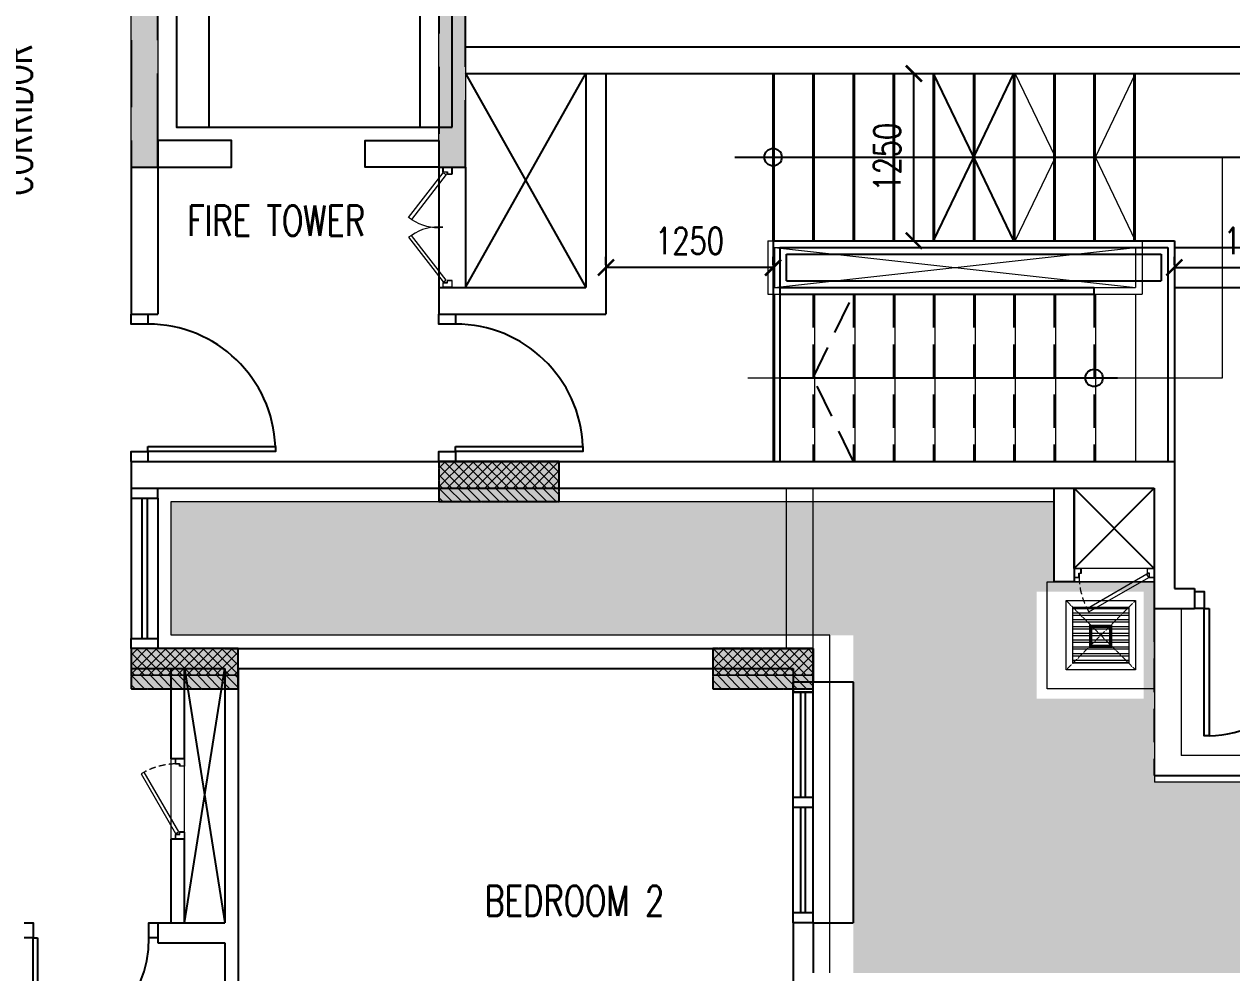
# Model space of a CAD drawing. Header units: millimetres. Extents: x 7964926 to 16080295, y -6277184 to -2986664.
# Drawn here: x 8006886 to 8015916, y -3128835 to -3121740 of the extents above; entities that cross this region are included whole.
import ezdxf

# ---------------------------------------------------------------- set-up
doc = ezdxf.new("R2010")
doc.units = ezdxf.units.MM
doc.header["$LTSCALE"] = 2000
doc.header["$MEASUREMENT"] = 0
doc.header["$PDMODE"] = 35
doc.header["$PDSIZE"] = 100
for name, pattern in [('( Hidden )', [0.375, 0.25, -0.125]), ('1', [0, 0, 0]), ('CONTINU', [0, 0, 0]), ('DASHED2', [0.375, 0.25, -0.125]), ('HIDDEN', [0.375, 0.25, -0.125])]:
    doc.linetypes.add(name, pattern=pattern)
for name, color, linetype in [('a-chajja', 2, 'HIDDEN'), ('a-col', 8, 'DASHED2'), ('a-cutout', 8, 'Continuous'), ('a-dim s', 8, 'Continuous'), ('a-door', 8, 'Continuous'), ('a-ele 1', 8, 'Continuous'), ('a-hat col', 252, 'Continuous'), ('a-hatch col', 252, 'Continuous'), ('a-lift', 8, 'Continuous'), ('a-railing', 2, 'Continuous'), ('a-text m', 8, 'Continuous'), ('a-wall', 8, 'Continuous'), ('a-window', 8, 'Continuous')]:
    doc.layers.add(name, color=color, linetype=linetype)
for name, color, linetype, lineweight in [('a-shaft door', 1, 'Continuous', 5), ('Building block', 7, 'Continuous', 9), ('L-CHAMBERS', 50, 'Continuous', 5), ('L-CORECUT', 4, 'Continuous', 5), ('L-ELE 1', 24, 'Continuous', 20), ('L-ELE 2', 30, 'Continuous', 15), ('L-Paver 400x400', 250, '1', 13), ('L-SHRUBS', 96, 'Continuous', 18), ('STR-Column', 250, 'Continuous', 15), ('STR-Column Hatch', 250, 'Continuous', 15), ('STR-Podium Beam', 8, 'Continuous', 15), ('STR-Stair Case', 251, 'Continuous', 15)]:
    doc.layers.add(name, color=color, linetype=linetype, lineweight=lineweight)
doc.styles.add('a-100 txt m', font='romans.shx', dxfattribs={"width": 0.75, "height": 300})
doc.styles.add('romans', font='romans.shx', dxfattribs={"width": 0.75})
doc.dimstyles.new('a-100 dim s', dxfattribs={"dimscale": 200, "dimtxt": 1, "dimasz": 0.6, "dimexe": 0.4, "dimexo": 0.1, "dimgap": 0.5, "dimtad": 1, "dimdec": 0, "dimzin": 1, "dimdsep": 46, "dimtxsty": 'romans', "dimblk": 'ARCHTICK', "dimcen": 0.09, "dimclrd": 8, "dimclre": 8, "dimclrt": 2, "dimadec": 0, "dimazin": 0, "dimtfac": 1, "dimtdec": 0, "dimtofl": 0, "dimtmove": 2, "dimatfit": 3, "dimfxl": 1, "dimtolj": 1, "dimtzin": 0, "dimlwd": -1, "dimlwe": -1, "dimarcsym": 0})
pattern_1 = [(50, (5509213.43, -3570941.595), (71.7260183, -6.2752135), [7.5, -82.5]), (355, (5509213.43, -3570941.595), (-13.8751334, 75.2192134), [6, -66]), (100.4514445, (5509219.405, -3570942.12), (57.8508847, 68.9439991), [6.3740192, -70.1142112]), (46.1842, (5509213.43, -3570921.595), (106.724133, -16.551928), [11.25, -123.75]), (96.6356355, (5509222.32, -3570922.97), (93.4661946, 97.41186), [9.561034, -105.171376]), (351.184164, (5509213.43, -3570921.6), (93.4661945, 97.41186), [9, -99]), (21, (5509223.43, -3570926.595), (59.6907052, -40.261889), [7.5, -82.5]), (326, (5509223.43, -3570926.595), (24.3315332, 72.5150045), [6, -66]), (71.4514447, (5509228.4, -3570929.95), (84.0222377, 32.2531153), [6.374019, -70.1142112]), (37.5, (5509213.427, -3570941.595), (1.21598553, 33.28938538), [0, -65.2, 0, -67, 0, -66.25]), (7.5, (5509213.427, -3570941.595), (26.30695374, 39.4411712), [0, -38.2, 0, -63.7, 0, -25.25]), (327.5, (5509191.127, -3570941.595), (53.38224362, -2.25548717), [0, -25, 0, -78, 0, -103.5]), (317.5, (5509181.127, -3570941.595), (58.3186169, 10.0104982), [0, -32.5, 0, -51.8, 0, -73.5])]
pattern_2 = [(315, (7513147.237, -613725.35), (35.3553391, 35.3553391), []), (45, (7513147.237, -613725.35), (-35.3553391, 35.3553391), [])]
pattern_3 = [(315, (7510847.237, -615125.35), (35.3553391, 35.3553391), []), (45, (7510847.237, -615125.35), (-35.3553391, 35.3553391), [])]
pattern_4 = [(315, (7514947.237, -615125.35), (35.3553391, 35.3553391), []), (45, (7514947.237, -615125.35), (-35.3553391, 35.3553391), [])]
pattern_5 = [(315, (7621277.187, -627837.336), (35.3553391, 35.3553391), [])]
pattern_6 = [(315, (7623077.187, -629237.335), (35.3553391, 35.3553391), [])]
pattern_7 = [(315, (7618977.187, -629237.335), (35.3553391, 35.3553391), [])]

# ---------------------------------------------------------------- blocks, each defined once
blk = doc.blocks.new('basement - column')
at = {"layer": 'a-hat col'}
h = blk.add_hatch(color=256, dxfattribs=at)
h.dxf.hatch_style = 1
h.paths.add_polyline_path([(22800, -38949.3), (21900, -38949.3), (21900, -39249.3), (22800, -39249.3)])
h = blk.add_hatch(color=256, dxfattribs=at)
h.dxf.hatch_style = 1
h.paths.add_polyline_path([(20400, -40349.3), (19600, -40349.3), (19600, -40649.3), (20400, -40649.3)])
h = blk.add_hatch(color=256, dxfattribs=at)
h.dxf.hatch_style = 1
h.paths.add_polyline_path([(24700, -40349.3), (23950, -40349.3), (23950, -40649.3), (24700, -40649.3)])
at = {"layer": 'a-col', "linetype": 'DASHED2', "ltscale": 0.001}
for points in [[(21900, -38949.3), (21900, -39249.3), (22800, -39249.3), (22800, -38949.3)], [(19600, -40349.3), (19600, -40649.3), (20400, -40649.3), (20400, -40349.3)], [(23950, -40349.3), (23950, -40649.3), (24700, -40649.3), (24700, -40349.3)]]:
    blk.add_lwpolyline(points, close=True, dxfattribs=at)
blk = doc.blocks.new('*U162')
blk.add_line((1026.7, 0), (1026.7, 0))
for points in [[(0, 125.7), (73.3, 125.7), (73.3, 0), (0, 0)], [(1100, 0), (1026.7, 0), (1026.7, 125.7), (1100, 125.7)]]:
    blk.add_lwpolyline(points)
blk.add_lwpolyline([(110, 0), (110, -952.6), (73.3, -952.6), (73.3, 0)], close=True)
blk.add_arc((73.3, 0), 953.3, 272.20423, 0)
blk = doc.blocks.new('Shaft D-600')
at = {"layer": 'a-shaft door', "color": 252, "ltscale": 0.1}
for p, q in [((185920.3, -26068.4), (185920.3, -26037.7)), ((186520.3, -26068.4), (186520.3, -26037.7)), ((186520.3, -26068.4), (186520.3, -26037.7))]:
    blk.add_line(p, q, dxfattribs=at)
blk.add_lwpolyline([(186408.8, -25812.5), (185962.1, -26070.4), (185975.5, -26093.5), (186422.2, -25835.6), (186408.8, -25812.5)], dxfattribs=at)
at = {"layer": 'a-shaft door', "color": 252}
for points in [[(185920.3, -26137.7), (185973.6, -26137.7), (185973.6, -26100.4), (185957.6, -26100.4), (185957.6, -26068.4), (185920.3, -26068.4), (185920.3, -26068.4), (185920.3, -26068.4)], [(185921.9, -26136.1), (185921.9, -26070), (185921.9, -26070), (185921.9, -26070), (185956, -26070), (185956, -26102), (185972, -26102), (185972, -26136.1)], [(186520.3, -26137.7), (186466.9, -26137.7), (186466.9, -26100.4), (186482.9, -26100.4), (186482.9, -26068.4), (186520.3, -26068.4), (186520.3, -26068.4), (186520.3, -26068.4)], [(186518.7, -26136.1), (186518.7, -26070), (186518.7, -26070), (186518.7, -26070), (186484.5, -26070), (186484.5, -26102), (186468.5, -26102), (186468.5, -26136.1)]]:
    blk.add_lwpolyline(points, close=True, dxfattribs=at)
at = {"layer": 'a-shaft door', "color": 252, "linetype": 'HIDDEN', "ltscale": 0.1}
blk.add_arc((185950.8, -26082.9), 532.4, 1.56598, 27.68126, dxfattribs=at)
blk = doc.blocks.new('F01')
at = {"layer": 'a-shaft door', "color": 8, "ltscale": 0.1}
for p, q in [((6801503.9, -3301272.3), (6801473.3, -3301272.3)), ((6801503.9, -3302172.3), (6801473.3, -3302172.3)), ((6801503.9, -3302172.3), (6801473.3, -3302172.3))]:
    blk.add_line(p, q, dxfattribs=at)
for points in [[(6801247, -3301649), (6801505.9, -3301314.1), (6801529.1, -3301327.5), (6801270.2, -3301662.4), (6801247, -3301649)], [(6801247, -3301795.6), (6801505.9, -3302130.4), (6801529.1, -3302117), (6801270.2, -3301782.2), (6801247, -3301795.6)]]:
    blk.add_lwpolyline(points, dxfattribs=at)
for points in [[(6801573.3, -3301272.3), (6801573.3, -3301325.6), (6801535.9, -3301325.6), (6801535.9, -3301309.6), (6801503.9, -3301309.6), (6801503.9, -3301272.3), (6801503.9, -3301272.3), (6801503.9, -3301272.3)], [(6801571.7, -3301273.9), (6801505.5, -3301273.9), (6801505.5, -3301273.9), (6801505.5, -3301273.9), (6801505.5, -3301308), (6801537.5, -3301308), (6801537.5, -3301324), (6801571.7, -3301324)], [(6801573.3, -3302172.3), (6801573.3, -3302118.9), (6801535.9, -3302118.9), (6801535.9, -3302134.9), (6801503.9, -3302134.9), (6801503.9, -3302172.3), (6801503.9, -3302172.3), (6801503.9, -3302172.3)], [(6801571.7, -3302170.7), (6801505.5, -3302170.7), (6801505.5, -3302170.7), (6801505.5, -3302170.7), (6801505.5, -3302136.5), (6801537.5, -3302136.5), (6801537.5, -3302120.5), (6801571.7, -3302120.5)]]:
    blk.add_lwpolyline(points, close=True, dxfattribs=at)
for centre, radius, start, end in [((6801465.1, -3301383.2), 340.5, 235.07813, 276.54818), ((6801464.3, -3302049.2), 330.1, 83.10266, 126.02478)]:
    blk.add_arc(centre, radius, start, end, dxfattribs=at)
blk = doc.blocks.new('_ArchTick')
at = {"color": 0, "linetype": 'ByBlock', "const_width": 0.15}
blk.add_lwpolyline([(-0.5, -0.5), (0.5, 0.5)], dxfattribs=at)
blk = doc.blocks.new('*D413')
at = {"layer": 'a-dim s', "color": 8, "transparency": 16777216}
for p, q in [((4750, -13530.6), (4750, -13470.6)), ((6000, -13530.6), (6000, -13470.6)), ((4750, -13550.6), (6000, -13550.6))]:
    blk.add_line(p, q, dxfattribs=at)
at = {"layer": 'Defpoints', "color": 0, "transparency": 16777216}
for p in [(4750, -13550.6), (6000, -13550.6), (6000, -13550.6)]:
    blk.add_point(p, dxfattribs=at)
at = {"layer": 'a-dim s', "color": 8, "transparency": 16777216, "xscale": 120, "yscale": 120, "zscale": 120, "rotation": 180}
blk.add_blockref('_ArchTick', (4750, -13550.6), dxfattribs=at)
at = {"layer": 'a-dim s', "color": 8, "transparency": 16777216, "xscale": 120, "yscale": 120, "zscale": 120}
blk.add_blockref('_ArchTick', (6000, -13550.6), dxfattribs=at)
at = {"layer": 'a-dim s', "color": 2, "transparency": 16777216, "insert": (5375, -13350.6), "char_height": 200, "attachment_point": 5, "style": 'romans'}
blk.add_mtext('\\A1;1250', dxfattribs=at)
blk = doc.blocks.new('*D414')
at = {"layer": 'a-dim s', "color": 8, "transparency": 16777216}
for p, q in [((500, -13530.6), (500, -13470.6)), ((1750, -13530.6), (1750, -13470.6)), ((1750, -13550.6), (500, -13550.6))]:
    blk.add_line(p, q, dxfattribs=at)
at = {"layer": 'Defpoints', "color": 0, "transparency": 16777216}
for p in [(500, -13550.6), (500, -13550.6), (1750, -13550.6)]:
    blk.add_point(p, dxfattribs=at)
at = {"layer": 'a-dim s', "color": 8, "transparency": 16777216, "xscale": 120, "yscale": 120, "zscale": 120, "rotation": 180}
blk.add_blockref('_ArchTick', (500, -13550.6), dxfattribs=at)
at = {"layer": 'a-dim s', "color": 8, "transparency": 16777216, "xscale": 120, "yscale": 120, "zscale": 120}
blk.add_blockref('_ArchTick', (1750, -13550.6), dxfattribs=at)
at = {"layer": 'a-dim s', "color": 2, "transparency": 16777216, "insert": (1125, -13350.6), "char_height": 200, "attachment_point": 5, "style": 'romans'}
blk.add_mtext('\\A1;1250', dxfattribs=at)
blk = doc.blocks.new('*D415')
at = {"layer": 'a-dim s', "color": 8, "transparency": 16777216}
for p, q in [((2802.7, -13350), (2802.7, -12100)), ((2822.7, -12100), (2882.7, -12100)), ((2822.7, -13350), (2882.7, -13350))]:
    blk.add_line(p, q, dxfattribs=at)
at = {"layer": 'Defpoints', "color": 0, "transparency": 16777216}
for p in [(2802.7, -12100), (2802.7, -12100), (2802.7, -13350)]:
    blk.add_point(p, dxfattribs=at)
at = {"layer": 'a-dim s', "color": 8, "transparency": 16777216, "xscale": 120, "yscale": 120, "zscale": 120}
for p, rotation in [((2802.7, -12100), 90), ((2802.7, -13350), 270)]:
    blk.add_blockref('_ArchTick', p, dxfattribs=dict(at, rotation=rotation))
at = {"layer": 'a-dim s', "color": 2, "transparency": 16777216, "insert": (2602.7, -12725), "char_height": 200, "attachment_point": 5, "rotation": 90, "style": 'romans'}
blk.add_mtext('\\A1;1250', dxfattribs=at)
blk = doc.blocks.new('CHAMBERS')
at = {"layer": 'L-Paver 400x400', "true_color": 0x636466}
h = blk.add_hatch(dxfattribs=at)
h.set_pattern_fill('ANSI32', color=251, scale=135, angle=315)
h.set_pattern_definition([(0, (0.48, 1.42), (1e-14, 50.625), []), (0, (17.355, -15.46), (1e-14, 50.625), [])])
h.paths.add_polyline_path([(7999084.2, -3148057.7), (7998664.2, -3148057.7), (7998664.2, -3148477.7), (7999084.2, -3148477.7)])
at = {"layer": 'L-CHAMBERS', "color": 42}
for points in [[(7999274.2, -3148667.7), (7998474.2, -3148667.7), (7998474.2, -3147867.7), (7999274.2, -3147867.7)], [(7999134.2, -3148527.7), (7998614.2, -3148527.7), (7998614.2, -3148007.7), (7999134.2, -3148007.7)], [(7999084.2, -3148477.7), (7998664.2, -3148477.7), (7998664.2, -3148057.7), (7999084.2, -3148057.7)]]:
    blk.add_lwpolyline(points, close=True, dxfattribs=at)
at = {"layer": 'L-Paver 400x400', "color": 251, "linetype": '( Hidden )', "ltscale": 0.005, "true_color": 0x636466}
for p, q in [((7998614.2, -3148007.7), (7999134.2, -3148527.7)), ((7998614.2, -3148527.7), (7999134.2, -3148007.7))]:
    blk.add_line(p, q, dxfattribs=at)
blk = doc.blocks.new('GROUND FLOOR -CORE')
at = {"layer": 'a-hatch col'}
h = blk.add_hatch(color=256, dxfattribs=at)
h.dxf.hatch_style = 1
h.paths.add_polyline_path([(-3050, -9600), (-3050, -12800), (-2850, -12800), (-2850, -12750), (-2850, -9800), (-750, -9800), (-750, -12750), (-750, -12800), (-550, -12800), (-550, -9600)])
at = {"layer": 'a-col'}
blk.add_lwpolyline([(-3050, -9600), (-3050, -12800), (-2850, -12800), (-2850, -12600), (-2850, -9800), (-750, -9800), (-750, -12600), (-750, -12800), (-550, -12800), (-550, -9600)], close=True, dxfattribs=at)
at = {"layer": 'a-cutout', "linetype": 'HIDDEN', "ltscale": 1000}
for p, q in [((-550, -13700), (350, -12100)), ((-550, -12100), (350, -13700))]:
    blk.add_line(p, q, dxfattribs=at)
at = {"layer": 'a-cutout'}
for p, q in [((-2650, -18450), (-2350, -16550)), ((-2650, -16550), (-2350, -18450))]:
    blk.add_line(p, q, dxfattribs=at)
at = {"layer": 'a-door'}
for p, q in [((1750, -13350), (1750, -12100)), ((2050, -13350), (2050, -12100)), ((2350, -13350), (2350, -12100)), ((2650, -13350), (2650, -12100)), ((2950, -13350), (2950, -12100)), ((3250, -13350), (3250, -12100)), ((3550, -13350), (3550, -12100)), ((3850, -13350), (3850, -12100)), ((4150, -13350), (4150, -12100)), ((4450, -13350), (4450, -12100)), ((1464.5, -12725), (5375, -12725)), ((-750, -12800), (-750, -13700)), ((-550, -12800), (-550, -13700)), ((4750, -13400), (6000, -13400)), ((4700, -13700), (4700, -15000)), ((4750, -13700), (6000, -13700)), ((1800, -14375), (4325.2, -14375)), ((-2750, -17225), (-2750, -16550)), ((-2650, -17225), (-2650, -16550)), ((-2650, -17225), (-2750, -17225)), ((-2750, -18450), (-2750, -17825)), ((-2650, -17825), (-2750, -17825)), ((-2650, -18450), (-2650, -17825))]:
    blk.add_line(p, q, dxfattribs=at)
at = {"layer": 'a-door', "linetype": 'HIDDEN', "ltscale": 0.5}
for p, q in [((2050, -13750), (2050, -15000)), ((2350, -13750), (2350, -15000)), ((2650, -13750), (2650, -15000)), ((2950, -13750), (2950, -15000)), ((3250, -13750), (3250, -15000)), ((3550, -13750), (3550, -15000)), ((3850, -13750), (3850, -15000)), ((4150, -13750), (4150, -15000)), ((4600, -16100), (4600, -17350)), ((4600, -17350), (6200, -17350))]:
    blk.add_line(p, q, dxfattribs=at)
at = {"layer": 'a-door'}
for points in [[(2950, -13350), (3250, -12725), (2950, -12100)], [(3550, -13350), (3250, -12725), (3550, -12100)]]:
    blk.add_lwpolyline(points, dxfattribs=at)
at = {"layer": 'a-door', "linetype": 'HIDDEN', "ltscale": 0.5}
blk.add_lwpolyline([(2350, -15000), (2050, -14375), (2350, -13750)], dxfattribs=at)
at = {"layer": 'a-ele 1'}
for centre in [(1750, -12725), (4150, -14375.8)]:
    blk.add_circle(centre, 65, dxfattribs=at)
at = {"layer": 'a-lift'}
blk.add_lwpolyline([(-890, -12500), (-890, -10350), (-2710, -10350), (-2710, -12500)], close=True, dxfattribs=at)
at = {"layer": 'a-railing'}
for p, q in [((1750, -13350), (4750, -13350)), ((1750, -13350), (1750, -15000)), ((4750, -13350), (4750, -15000)), ((1800, -13400), (4700, -13400)), ((1800, -13400), (1800, -15000)), ((4700, -13400), (4700, -15000)), ((1800, -13700), (4150, -13700)), ((4150, -13750), (4150, -13700)), ((1800, -13750), (4150, -13750))]:
    blk.add_line(p, q, dxfattribs=at)
at = {"layer": 'a-shaft door', "color": 8}
for p, q in [((-2750, -17825), (-2750, -17225)), ((-2650, -17825), (-2650, -17225))]:
    blk.add_line(p, q, dxfattribs=at)
at = {"layer": 'a-wall'}
for p, q in [((-550, -11900), (6200, -11900)), ((-550, -12100), (6000, -12100)), ((350, -12100), (350, -13700)), ((500, -12100), (500, -13900)), ((-3050, -12800), (-3050, -13900)), ((-2850, -12800), (-2850, -13900)), ((1850, -13650), (1850, -13450)), ((1850, -13450), (4650, -13450)), ((4650, -13450), (4650, -13650)), ((4700, -13400), (4700, -13700)), ((-750, -13700), (-750, -13900)), ((-750, -13700), (350, -13700)), ((1850, -13650), (4650, -13650)), ((-3050, -13900), (-2850, -13900)), ((-750, -13900), (500, -13900)), ((-3050, -15000), (4750, -15000)), ((-3050, -15000), (-3050, -15200)), ((4750, -15000), (4750, -15950)), ((-3050, -15200), (4600, -15200)), ((4600, -15200), (4600, -16100)), ((4750, -15950), (4900, -15950)), ((4900, -15950), (4900, -16100)), ((4600, -16100), (4900, -16100))]:
    blk.add_line(p, q, dxfattribs=at)
for points in [[(-2850, -12600), (-2850, -12800), (-2300, -12800), (-2300, -12600)], [(-750, -12600), (-750, -12800), (-1300, -12800), (-1300, -12600)]]:
    blk.add_lwpolyline(points, close=True, dxfattribs=at)
blk.add_lwpolyline([(-2350, -16400), (-3050, -16400), (-3050, -16550), (-2350, -16550)], dxfattribs=at)
at = {"layer": 'a-window'}
for p, q in [((-3050, -15275), (-3050, -16325)), ((-2970, -15275), (-2970, -16325)), ((-2930, -15275), (-2930, -16325)), ((-2850, -15275), (-2850, -16325))]:
    blk.add_line(p, q, dxfattribs=at)
for points in [[(-3050, -15200), (-3050, -15275), (-2850, -15275), (-2850, -15200)], [(-3050, -16400), (-3050, -16325), (-2850, -16325), (-2850, -16400)]]:
    blk.add_lwpolyline(points, dxfattribs=at)
at = {"layer": 'a-door', "extrusion": (0, 0, -1), "xscale": -1, "zscale": -1}
for p, rotation in [((2924.3, -15000), 270.0000569075571), ((624.3, -15000), 270.0000569075571), ((-4900, -16100), 5.69075570667e-05)]:
    blk.add_blockref('*U162', p, dxfattribs=dict(at, rotation=rotation))
at = {"layer": 'a-shaft door', "linetype": 'Continuous', "rotation": 90}
blk.add_blockref('Shaft D-600', (-28787.7, -203745.3), dxfattribs=at)
at = {"layer": 'a-dim s'}
dim = blk.add_linear_dim(base=(2802.7, -12100), p1=(2802.7, -13350), p2=(2802.7, -12100), angle=90, dimstyle='a-100 dim s', dxfattribs=at)
dim.commit()
dim.dimension.update_dxf_attribs({"geometry": '*D415', "text_midpoint": (2602.7, -12725)})
for base, p1, p2, picture, middle in [((500, -13550.6), (1750, -13550.6), (500, -13550.6), '*D414', (1125, -13350.6)), ((6000, -13550.6), (4750, -13550.6), (6000, -13550.6), '*D413', (5375, -13350.6))]:
    dim = blk.add_linear_dim(base=base, p1=p1, p2=p2, dimstyle='a-100 dim s', dxfattribs=at)
    dim.commit()
    dim.dimension.update_dxf_attribs({"geometry": picture, "text_midpoint": middle})
blk = doc.blocks.new('block 1')
at = {"layer": 'a-chajja', "ltscale": 0.005}
blk.add_lwpolyline([(8090368.7, -2891805.3), (8090668.7, -2891805.3), (8090668.7, -2890005.3), (8090368.7, -2890005.3)], dxfattribs=at)
at = {"layer": 'a-cutout', "linetype": 'HIDDEN', "ltscale": 1000}
for p, q in [((8092918.7, -2888555.3), (8092318.7, -2889155.3)), ((8092318.7, -2888555.3), (8092918.7, -2889155.3))]:
    blk.add_line(p, q, dxfattribs=at)
at = {"layer": 'a-shaft door', "color": 8, "linetype": 'Continuous'}
for p, q in [((8087568.7, -2886155.3), (8087568.7, -2887055.3)), ((8087768.7, -2886155.3), (8087768.7, -2887055.3)), ((8092918.7, -2889155.3), (8092318.7, -2889155.3)), ((8092918.7, -2889255.3), (8092318.7, -2889255.3))]:
    blk.add_line(p, q, dxfattribs=at)
at = {"layer": 'a-wall'}
for p, q in [((8087768.7, -2885255.3), (8094518.7, -2885255.3)), ((8087768.7, -2885455.3), (8088818.7, -2885455.3)), ((8089018.7, -2885455.3), (8094318.7, -2885455.3)), ((8092168.7, -2889255.3), (8092168.7, -2888555.3)), ((8092318.7, -2889155.3), (8092318.7, -2888555.3)), ((8085968.7, -2889755.3), (8090368.7, -2889755.3)), ((8090368.7, -2889755.3), (8090368.7, -2890005.3)), ((8085968.7, -2889905.3), (8085968.7, -2891805.3)), ((8086068.7, -2889905.3), (8090218.7, -2889905.3)), ((8086068.7, -2889905.3), (8086068.7, -2893880.3)), ((8090218.7, -2889905.3), (8090218.7, -2890005.3)), ((8090368.7, -2890005.3), (8090218.7, -2890005.3)), ((8085468.7, -2891805.3), (8085968.7, -2891805.3)), ((8085468.7, -2891805.3), (8085468.7, -2891955.3)), ((8090218.7, -2891805.3), (8090218.7, -2892430.3)), ((8090368.7, -2891805.3), (8090218.7, -2891805.3)), ((8090368.7, -2891805.3), (8090368.7, -2892180.3)), ((8085468.7, -2891955.3), (8085968.7, -2891955.3)), ((8085968.7, -2891955.3), (8085968.7, -2894080.3))]:
    blk.add_line(p, q, dxfattribs=at)
blk.add_lwpolyline([(8092318.7, -2888555.3), (8092318.7, -2889255.3), (8092168.7, -2889255.3), (8092168.7, -2888555.3)], dxfattribs=at)
at = {"layer": 'a-window'}
for p, q in [((8090218.7, -2891805.3), (8090218.7, -2890005.3)), ((8090368.7, -2891805.3), (8090368.7, -2890005.3)), ((8090368.7, -2890080.3), (8090218.7, -2890080.3)), ((8090276.2, -2890867.8), (8090276.2, -2890080.3)), ((8090311.2, -2890867.8), (8090311.2, -2890080.3)), ((8090368.7, -2890867.8), (8090218.7, -2890867.8)), ((8090368.7, -2890942.8), (8090218.7, -2890942.8)), ((8090276.2, -2891730.3), (8090276.2, -2890942.8)), ((8090311.2, -2891730.3), (8090311.2, -2890942.8)), ((8090368.7, -2891730.3), (8090218.7, -2891730.3))]:
    blk.add_line(p, q, dxfattribs=at)
blk.add_lwpolyline([(8090218.7, -2890005.3), (8090218.7, -2890080.3), (8090368.7, -2890080.3), (8090368.7, -2890005.3)], dxfattribs=at)
at = {"ltscale": 750}
blk.add_blockref('GROUND FLOOR -CORE', (8088318.7, -2873355.3), dxfattribs=at)
at = {"layer": 'a-door', "extrusion": (0, 0, -1), "xscale": -0.9090909090908456, "yscale": 0.9090909090908456, "zscale": -0.9090909090908456, "rotation": 5.690729032004072e-05}
blk.add_blockref('*U162', (-8084468.7, -2891919.6), dxfattribs=at)
at = {"layer": 'a-shaft door', "linetype": 'Continuous'}
blk.add_blockref('F01', (1286095.4, 415116.9), dxfattribs=at)
at = {"layer": 'a-shaft door', "linetype": 'Continuous', "rotation": 180}
blk.add_blockref('Shaft D-600', (8278839, -2915293.1), dxfattribs=at)

msp = doc.modelspace()

# ---------------------------------------------------------------- hatches: boundary and pattern name
at = {"layer": 'L-SHRUBS'}
h = msp.add_hatch(dxfattribs=at)
h.set_pattern_fill('GRASS', color=256, scale=200)
h.set_pattern_definition([(90, (83511.5, 57551.15), (-141.4213562, 141.4213562), [37.5, -245.3427126]), (45, (83511.5, 57551.15), (-141.4213562, 141.4213562), [37.5, -162.5]), (135, (83511.5, 57551.15), (-141.4213562, -141.4213562), [37.5, -162.5])])
edge = h.paths.add_edge_path()
edge.add_arc((7993336.1, -3138285), 550, 180, 270)
edge.add_line((7993336.1, -3138835), (7998973.7, -3138835))
edge.add_line((7998973.7, -3138835), (7998973.7, -3138410))
edge.add_line((7998973.7, -3138410), (7995136.3, -3138410))
edge.add_line((7995136.3, -3138410), (7995136.3, -3138585))
edge.add_line((7995136.3, -3138585), (7993636.3, -3138585))
edge.add_line((7993636.3, -3138585), (7993636.3, -3138285))
edge.add_line((7993636.3, -3138285), (7992786.1, -3138285))
h.paths.add_polyline_path([(8013398.7, -3138835), (8013398.7, -3138285), (8013386.3, -3138285), (8013386.3, -3138410), (8011886.3, -3138410), (8011886.3, -3138394), (8002736.1, -3138410), (8001562, -3138410), (8000943, -3138410), (8000186.3, -3138410), (7999723.7, -3138410), (7999723.7, -3138835)])
h.paths.add_polyline_path([(8021751.1, -3135423), (8022551.1, -3135423), (8022551.1, -3136221.6), (8021751.1, -3136221.6)], flags=16)
h.paths.add_polyline_path([(8014457.4, -3126783.4), (8014457, -3125984.8), (8015257.4, -3125983.4), (8015257.4, -3126783.4)], flags=16)
h.paths.add_polyline_path([(8023561.3, -3136560), (8023211.3, -3136560), (8023211.3, -3136210), (8023561.3, -3136210)])
edge = h.paths.add_edge_path()
edge.add_line((8007986.1, -3125310), (8007986.1, -3126310))
edge.add_line((8007986.1, -3126310), (8013086.3, -3126310))
edge.add_line((8013086.3, -3126310), (8013086.3, -3128835))
edge.add_line((8013086.3, -3128835), (8016286.3, -3128835))
edge.add_line((8016286.3, -3128835), (8016286.3, -3129610))
edge.add_line((8016286.3, -3129610), (8020439.7, -3129619.6))
edge.add_line((8020439.7, -3129619.6), (8020439.7, -3128855))
edge.add_line((8020439.7, -3128855), (8021239.7, -3128855))
edge.add_line((8021239.7, -3128855), (8021239.7, -3129653.5))
edge.add_line((8021239.7, -3129653.5), (8020811.1, -3129653.5))
edge.add_line((8020811.1, -3129653.5), (8020811.1, -3138285))
edge.add_line((8020811.1, -3138285), (8020686.2, -3138285))
edge.add_line((8020686.2, -3138285), (8020686.1, -3138410))
edge.add_line((8020686.1, -3138410), (8019936.3, -3138410))
edge.add_line((8019936.3, -3138410), (8019936.3, -3138585))
edge.add_line((8019936.3, -3138585), (8018436.3, -3138585))
edge.add_line((8018436.3, -3138585), (8018436.3, -3138285))
edge.add_line((8018436.3, -3138285), (8014148.7, -3138285))
edge.add_line((8014148.7, -3138285), (8014148.7, -3138835))
edge.add_line((8014148.7, -3138835), (8021361.3, -3138835))
edge.add_arc((8021503.5, -3136531.6), 2307.7, 266.46598, 359.91659)
edge.add_line((8023811.3, -3136535), (8023811.3, -3127410))
edge.add_line((8023811.3, -3127410), (8015336.3, -3127410))
edge.add_line((8015336.3, -3127410), (8015336.3, -3125910))
edge.add_line((8015336.3, -3125910), (8014586.3, -3125910))
edge.add_line((8014586.3, -3125910), (8014586.3, -3125310))
edge.add_line((8014586.3, -3125310), (8007986.1, -3125310))
at = {"layer": 'STR-Column Hatch'}
h = msp.add_hatch(dxfattribs=at)
h.set_pattern_fill('AR-CONC', color=250, scale=10)
h.set_pattern_definition(pattern_1)
h.paths.add_polyline_path([(8007686.1, -3122810), (8007686.1, -3119610), (8010186.1, -3119610), (8010186.1, -3122810), (8009986.1, -3122810), (8009986.1, -3119810), (8007886.1, -3119810), (8007886.1, -3122810)])
h = msp.add_hatch(dxfattribs=at)
h.set_pattern_fill('AR-CONC', color=250, scale=10)
h.set_pattern_definition(pattern_1)
h.paths.add_polyline_path([(8007686.1, -3122810), (8007686.1, -3119610), (8010186.1, -3119610), (8010186.1, -3122810), (8009986.1, -3122810), (8009986.1, -3119810), (8007886.1, -3119810), (8007886.1, -3122810)])
h = msp.add_hatch(dxfattribs=at)
h.set_pattern_fill('ANSI37', color=250, scale=400, angle=-90)
h.set_pattern_definition(pattern_2)
h.paths.add_polyline_path([(8009986.1, -3125010), (8009986.1, -3125210), (8010886.1, -3125210), (8010886.1, -3125010)])
h = msp.add_hatch(dxfattribs=at)
h.set_pattern_fill('ANSI37', color=250, scale=400, angle=-90)
h.set_pattern_definition(pattern_2)
h.paths.add_polyline_path([(8009986.1, -3125010), (8009986.1, -3125210), (8010886.1, -3125210), (8010886.1, -3125010)])
h = msp.add_hatch(dxfattribs=at)
h.set_pattern_fill('ANSI31', color=250, scale=400, angle=-90)
h.set_pattern_definition(pattern_5)
h.paths.add_polyline_path([(8009986.1, -3125210), (8009986.1, -3125310), (8010886.1, -3125310), (8010886.1, -3125210)])
h = msp.add_hatch(dxfattribs=at)
h.set_pattern_fill('ANSI31', color=250, scale=400, angle=-90)
h.set_pattern_definition(pattern_5)
h.paths.add_polyline_path([(8009986.1, -3125210), (8009986.1, -3125310), (8010886.1, -3125310), (8010886.1, -3125210)])
h = msp.add_hatch(dxfattribs=at)
h.set_pattern_fill('ANSI37', color=250, scale=400, angle=-90)
h.set_pattern_definition(pattern_3)
h.paths.add_polyline_path([(8007686.1, -3126410), (8007686.1, -3126610), (8008486.1, -3126610), (8008486.1, -3126410)])
h = msp.add_hatch(dxfattribs=at)
h.set_pattern_fill('ANSI37', color=250, scale=400, angle=-90)
h.set_pattern_definition(pattern_3)
h.paths.add_polyline_path([(8007686.1, -3126410), (8007686.1, -3126610), (8008486.1, -3126610), (8008486.1, -3126410)])
h = msp.add_hatch(dxfattribs=at)
h.set_pattern_fill('ANSI37', color=250, scale=400, angle=-90)
h.set_pattern_definition(pattern_4)
h.paths.add_polyline_path([(8012036.1, -3126410), (8012036.1, -3126610), (8012786.1, -3126610), (8012786.1, -3126410)])
h = msp.add_hatch(dxfattribs=at)
h.set_pattern_fill('ANSI37', color=250, scale=400, angle=-90)
h.set_pattern_definition(pattern_4)
h.paths.add_polyline_path([(8012036.1, -3126410), (8012036.1, -3126610), (8012786.1, -3126610), (8012786.1, -3126410)])
h = msp.add_hatch(dxfattribs=at)
h.set_pattern_fill('ANSI31', color=250, scale=400, angle=-90)
h.set_pattern_definition(pattern_7)
h.paths.add_polyline_path([(8007686.1, -3126610), (8007686.1, -3126710), (8008486.1, -3126710), (8008486.1, -3126610)])
h = msp.add_hatch(dxfattribs=at)
h.set_pattern_fill('ANSI31', color=250, scale=400, angle=-90)
h.set_pattern_definition(pattern_7)
h.paths.add_polyline_path([(8007686.1, -3126610), (8007686.1, -3126710), (8008486.1, -3126710), (8008486.1, -3126610)])
h = msp.add_hatch(dxfattribs=at)
h.set_pattern_fill('ANSI31', color=250, scale=400, angle=-90)
h.set_pattern_definition(pattern_6)
h.paths.add_polyline_path([(8012036.1, -3126610), (8012036.1, -3126710), (8012786.1, -3126710), (8012786.1, -3126610)])
h = msp.add_hatch(dxfattribs=at)
h.set_pattern_fill('ANSI31', color=250, scale=400, angle=-90)
h.set_pattern_definition(pattern_6)
h.paths.add_polyline_path([(8012036.1, -3126610), (8012036.1, -3126710), (8012786.1, -3126710), (8012786.1, -3126610)])

# ---------------------------------------------------------------- linework, layer by layer
at = {"layer": 'a-dim s'}
msp.add_lwpolyline([(8010086.1, -3122510), (8010086.1, -3120360), (8008266.1, -3120360), (8008266.1, -3122510)], close=True, dxfattribs=at)
at = {"layer": 'a-wall'}
msp.add_line((8015336.3, -3127360), (8016936.3, -3127360), dxfattribs=at)
msp.add_line((8015336.3, -3127360), (8016936.3, -3127360), dxfattribs=at)
at = {"layer": 'L-CORECUT', "const_width": 25}
msp.add_lwpolyline([(8014859.5, -3126243), (8015009.5, -3126243), (8015009.5, -3126393), (8014859.5, -3126393)], close=True, dxfattribs=at)
at = {"layer": 'L-ELE 1'}
msp.add_line((8015336.3, -3126110), (8015336.3, -3127410), dxfattribs=at)
at = {"layer": 'L-ELE 2'}
for p, q in [((8015536.3, -3126110), (8015536.3, -3127210)), ((8024011.3, -3127210), (8015536.3, -3127210)), ((8023811.3, -3127410), (8015336.3, -3127410))]:
    msp.add_line(p, q, dxfattribs=at)
msp.add_lwpolyline([(8012911.1, -3128835), (8012911.1, -3126310), (8007986.1, -3126310), (8007986.1, -3125310), (8014586.1, -3125310)], dxfattribs=at)
at = {"layer": 'STR-Column', "color": 8}
for points in [[(8007686.1, -3122810), (8007686.1, -3119610), (8010186.1, -3119610), (8010186.1, -3122810), (8009986.1, -3122810), (8009986.1, -3119810), (8007886.1, -3119810), (8007886.1, -3122810)], [(8007686.1, -3122810), (8007686.1, -3119610), (8010186.1, -3119610), (8010186.1, -3122810), (8009986.1, -3122810), (8009986.1, -3119810), (8007886.1, -3119810), (8007886.1, -3122810)], [(8009986.1, -3125010), (8009986.1, -3125210), (8010886.1, -3125210), (8010886.1, -3125010)], [(8009986.1, -3125010), (8009986.1, -3125210), (8010886.1, -3125210), (8010886.1, -3125010)], [(8009986.1, -3125210), (8009986.1, -3125310), (8010886.1, -3125310), (8010886.1, -3125210)], [(8009986.1, -3125210), (8009986.1, -3125310), (8010886.1, -3125310), (8010886.1, -3125210)], [(8007686.1, -3126410), (8007686.1, -3126610), (8008486.1, -3126610), (8008486.1, -3126410)], [(8007686.1, -3126410), (8007686.1, -3126610), (8008486.1, -3126610), (8008486.1, -3126410)], [(8012036.1, -3126410), (8012036.1, -3126610), (8012786.1, -3126610), (8012786.1, -3126410)], [(8012036.1, -3126410), (8012036.1, -3126610), (8012786.1, -3126610), (8012786.1, -3126410)], [(8007686.1, -3126610), (8007686.1, -3126710), (8008486.1, -3126710), (8008486.1, -3126610)], [(8007686.1, -3126610), (8007686.1, -3126710), (8008486.1, -3126710), (8008486.1, -3126610)], [(8012036.1, -3126610), (8012036.1, -3126710), (8012786.1, -3126710), (8012786.1, -3126610)], [(8012036.1, -3126610), (8012036.1, -3126710), (8012786.1, -3126710), (8012786.1, -3126610)]]:
    msp.add_lwpolyline(points, close=True, dxfattribs=at)
at = {"layer": 'STR-Podium Beam', "linetype": 'HIDDEN', "lineweight": 5, "ltscale": 0.005}
for p, q in [((8012586.1, -3126410), (8012586.1, -3125210)), ((8012586.1, -3126410), (8012586.1, -3125210)), ((8012786.1, -3126410), (8012786.1, -3125210)), ((8012786.1, -3126410), (8012786.1, -3125210))]:
    msp.add_line(p, q, dxfattribs=at)
at = {"layer": 'STR-Stair Case', "linetype": 'CONTINU'}
for p, q in [((8012496.1, -3123360), (8012496.1, -3122110)), ((8012496.1, -3123360), (8012496.1, -3122110)), ((8012796.1, -3123360), (8012796.1, -3122110)), ((8012796.1, -3123360), (8012796.1, -3122110)), ((8013096.1, -3123360), (8013096.1, -3122110)), ((8013096.1, -3123360), (8013096.1, -3122110)), ((8013396.1, -3123360), (8013396.1, -3122110)), ((8013396.1, -3123360), (8013396.1, -3122110)), ((8013696.1, -3123360), (8013696.1, -3122110)), ((8013696.1, -3123360), (8013696.1, -3122110)), ((8013996.1, -3123360), (8013996.1, -3122110)), ((8013996.1, -3123360), (8013996.1, -3122110)), ((8014296.1, -3123360), (8014296.1, -3122110)), ((8014296.1, -3123360), (8014296.1, -3122110)), ((8014596.1, -3123360), (8014596.1, -3122110)), ((8014596.1, -3123360), (8014596.1, -3122110)), ((8014896.1, -3123360), (8014896.1, -3122110)), ((8014896.1, -3123360), (8014896.1, -3122110)), ((8015196.1, -3123360), (8015196.1, -3122110)), ((8015196.1, -3123360), (8015196.1, -3122110)), ((8012296.1, -3122735), (8015846.1, -3122735)), ((8012296.1, -3122735), (8015846.1, -3122735)), ((8015846.1, -3124385), (8015846.1, -3122735)), ((8015846.1, -3124385), (8015846.1, -3122735)), ((8012446.1, -3123360), (8012446.1, -3123760)), ((8012446.1, -3123360), (8015246.1, -3123360)), ((8012446.1, -3123360), (8012446.1, -3123760)), ((8012446.1, -3123360), (8015246.1, -3123360)), ((8015246.1, -3123360), (8015246.1, -3123760)), ((8015246.1, -3123360), (8015246.1, -3123760)), ((8012496.1, -3123410), (8012496.1, -3123710)), ((8012496.1, -3123410), (8015196.1, -3123410)), ((8012496.1, -3123710), (8015196.1, -3123410)), ((8012496.1, -3123410), (8015196.1, -3123710)), ((8012496.1, -3123410), (8012496.1, -3123710)), ((8012496.1, -3123410), (8015196.1, -3123410)), ((8012496.1, -3123710), (8015196.1, -3123410)), ((8012496.1, -3123410), (8015196.1, -3123710)), ((8015196.1, -3123410), (8015196.1, -3123710)), ((8015196.1, -3123410), (8015196.1, -3123710)), ((8012496.1, -3123710), (8015196.1, -3123710)), ((8012496.1, -3123710), (8015196.1, -3123710)), ((8012446.1, -3123760), (8015246.1, -3123760)), ((8012446.1, -3123760), (8015246.1, -3123760)), ((8012496.1, -3123760), (8012496.1, -3125010)), ((8012496.1, -3123760), (8012496.1, -3125010)), ((8012796.1, -3123760), (8012796.1, -3125010)), ((8012796.1, -3123760), (8012796.1, -3125010)), ((8013096.1, -3123760), (8013096.1, -3125010)), ((8013096.1, -3123760), (8013096.1, -3125010)), ((8013396.1, -3123760), (8013396.1, -3125010)), ((8013396.1, -3123760), (8013396.1, -3125010)), ((8013696.1, -3123760), (8013696.1, -3125010)), ((8013696.1, -3123760), (8013696.1, -3125010)), ((8013996.1, -3123760), (8013996.1, -3125010)), ((8013996.1, -3123760), (8013996.1, -3125010)), ((8014296.1, -3123760), (8014296.1, -3125010)), ((8014296.1, -3123760), (8014296.1, -3125010)), ((8014596.1, -3123760), (8014596.1, -3125010)), ((8014596.1, -3123760), (8014596.1, -3125010)), ((8014896.1, -3123760), (8014896.1, -3125010)), ((8014896.1, -3123760), (8014896.1, -3125010)), ((8015196.1, -3123760), (8015196.1, -3125010)), ((8015196.1, -3123760), (8015196.1, -3125010)), ((8012296.1, -3124385), (8015846.1, -3124385)), ((8012296.1, -3124385), (8015846.1, -3124385))]:
    msp.add_line(p, q, dxfattribs=at)
for points in [[(8014296.1, -3123360), (8014596.1, -3122735), (8014296.1, -3122110)], [(8014296.1, -3123360), (8014596.1, -3122735), (8014296.1, -3122110)], [(8015196.1, -3123360), (8014896.1, -3122735), (8015196.1, -3122110)], [(8015196.1, -3123360), (8014896.1, -3122735), (8015196.1, -3122110)]]:
    msp.add_lwpolyline(points, dxfattribs=at)

# ---------------------------------------------------------------- block references
at = {"layer": 'Building block', "color": 8}
msp.add_blockref('block 1', (-77582.6, -236654.6), dxfattribs=at)
at = {"layer": 'L-CHAMBERS', "color": 8}
msp.add_blockref('CHAMBERS', (16061.9, 21957.7), dxfattribs=at)
at = {"layer": 'STR-Column', "ltscale": 1000}
msp.add_blockref('basement - column', (7988086.1, -3086060.7), dxfattribs=at)

# ---------------------------------------------------------------- texts
at = {"layer": 'a-text m', "insert": (8006344, -3121501.6), "char_height": 225, "attachment_point": 3, "rotation": 90, "style": 'a-100 txt m'}
msp.add_mtext_dynamic_manual_height_columns('\\pxqc;1.8M WIDE CORRIDOR', width=1908.725, gutter_width=1, heights=[0], dxfattribs=at)
at = {"layer": 'a-text m', "char_height": 225, "attachment_point": 3, "style": 'a-100 txt m'}
for s, width, insert in [('\\pxqc;FIRE TOWER', 1908.725, (8009725.1, -3123097.6)), ('\\pxqc;FIRE TOWER', 1908.725, (8009725.1, -3123097.6)), ('BEDROOM 2', 2510.623, (8011673.1, -3128184.1))]:
    msp.add_mtext_dynamic_manual_height_columns(s, width=width, gutter_width=1, heights=[0], dxfattribs=dict(at, insert=insert))

doc.saveas('drawing.dxf')
